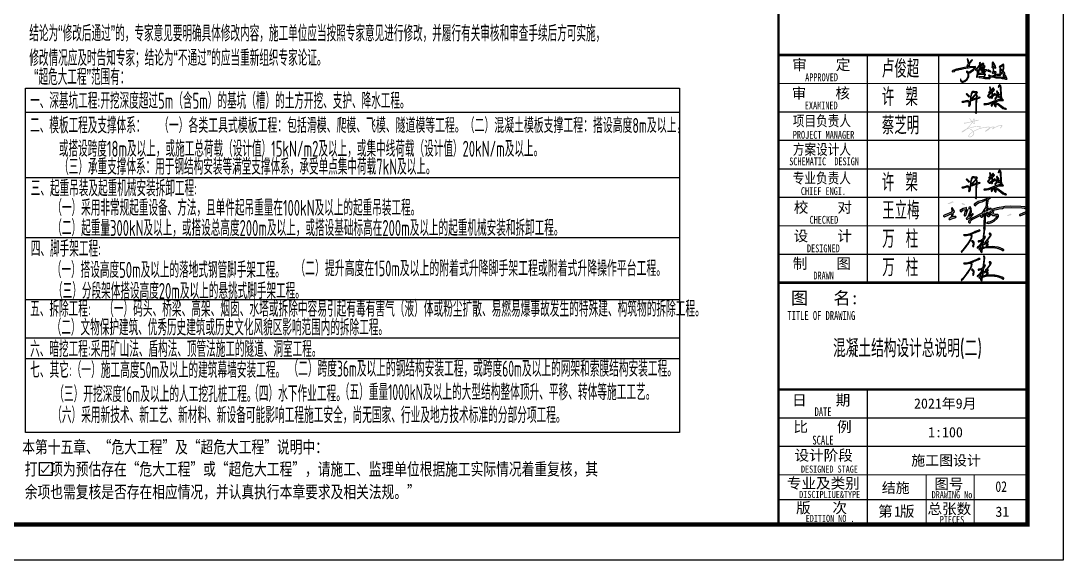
# Model space of a CAD drawing. Extents: x 826826 to 1642106, y -156213 to 399140.
# Drawn here: x 1019712 to 1048999, y 295942 to 311105 of the extents above; entities that cross this region are included whole.
import ezdxf
from ezdxf.enums import TextEntityAlignment as Align

# ---------------------------------------------------------------- set-up
doc = ezdxf.new("R2010")
doc.units = 0
doc.header["$LTSCALE"] = 1000
doc.layers.get('0').update_dxf_attribs({"linetype": 'CONTINUOUS'})
for name, color, linetype in [('0-R-防护门', 4, 'CONTINUOUS'), ('AXIS', 3, 'CONTINUOUS'), ('C-SHET-TTLB', 11, 'CONTINUOUS'), ('S-DETLCW-DIM', 151, 'CONTINUOUS'), ('SM', 7, 'CONTINUOUS'), ('STEEL', 7, 'CONTINUOUS'), ('图签文字', 4, 'CONTINUOUS'), ('水平筋标注', 7, 'CONTINUOUS')]:
    doc.layers.add(name, color=color, linetype=linetype)
doc.layers.add('图框', color=9, linetype='CONTINUOUS', lineweight=18)
doc.layers.add('图签', color=147, linetype='CONTINUOUS', lineweight=18)
doc.styles.add('st', font='', dxfattribs={"width": 0.85})
doc.styles.add('TSSD_REIN', font='tssdeng.shx', dxfattribs={"width": 0.7, "height": 300, "bigfont": 'tssdchn.shx'})
doc.styles.add('宋体', font='', dxfattribs={"height": 50})
doc.styles.add('建筑图签-1', font='simhei.ttf', dxfattribs={"width": 0.7})
doc.styles.add('建筑图签-2', font='TXT.shx', dxfattribs={"width": 0.5, "bigfont": 'HZTXT.shx'})
doc.styles.get('st').set_extended_font_data('SimSun')
doc.styles.get('宋体').set_extended_font_data('SimSun')

# ---------------------------------------------------------------- blocks, each defined once
blk = doc.blocks.new('ljc')
at = {"linetype": 'Continuous'}
h = blk.add_hatch(color=0, dxfattribs=at)
h.paths.add_polyline_path([(2022.8, 1567.7), (2018.8, 1563.7), (2019.8, 1561.7), (2023.8, 1561.7), (2021.8, 1551.7), (1954.8, 1537.7), (1932.8, 1529.7), (1929.8, 1526.7), (1928.8, 1524.7), (1930.8, 1522.7), (1943.8, 1523.7), (1945.8, 1525.7), (1941.8, 1527.7), (1959.8, 1534.7), (1966.8, 1534.7), (1974.8, 1537.7), (1984.8, 1538.7), (1997.8, 1542.7), (2009.8, 1543.7), (2017.8, 1546.7), (2024.8, 1545.7), (2034.8, 1548.7), (2060.8, 1549.7), (2051.8, 1536.7), (2041.8, 1527.7), (2027.8, 1520.7), (2022.8, 1520.7), (2017.8, 1525.7), (2014.8, 1526.7), (2012.8, 1524.7), (2012.8, 1520.7), (2018.8, 1515.7), (2021.8, 1507.7), (2021.8, 1493.7), (2011.8, 1476.7), (1999.8, 1468.7), (1987.8, 1466.7), (1981.8, 1472.7), (1979.8, 1479.7), (1977.8, 1481.7), (1977.8, 1474.7), (1980.8, 1467.7), (1987.8, 1462.7), (1993.8, 1462.7), (2004.8, 1466.7), (2017.8, 1477.7), (2026.8, 1492.7), (2027.8, 1503.7), (2024.8, 1516.7), (2032.8, 1517.7), (2053.8, 1532.7), (2066.8, 1548.7), (2066.8, 1551.7), (2063.8, 1554.7), (2028.8, 1552.7), (2035.8, 1574.7), (2048.8, 1590.7), (2046.8, 1592.7), (2042.8, 1591.7), (2027.8, 1572.7), (2024.8, 1588.7), (2020.8, 1596.7), (2017.8, 1598.7), (2016.8, 1596.7), (2019.8, 1589.7)])
h.paths.add_polyline_path([(2080.8, 1521.7), (2080.8, 1527.7), (2074.8, 1540.7), (2092.8, 1561.7), (2096.8, 1571.7), (2093.8, 1576.7), (2086.8, 1575.7), (2088.8, 1571.7), (2091.8, 1571.7), (2090.8, 1566.7), (2079.8, 1550.7), (2065.8, 1536.7), (2064.8, 1534.7), (2066.8, 1532.7), (2072.8, 1534.7), (2076.8, 1522.7), (2076.8, 1512.7), (2071.8, 1495.7), (2071.8, 1491.7), (2073.8, 1489.7), (2077.8, 1493.7), (2082.8, 1509.7), (2098.8, 1509.7), (2118.8, 1506.7), (2118.8, 1499.7), (2115.8, 1495.7), (2107.8, 1492.7), (2086.8, 1495.7), (2083.8, 1491.7), (2086.8, 1488.7), (2102.8, 1487.7), (2121.8, 1482.7), (2139.8, 1483.7), (2147.8, 1481.7), (2151.8, 1485.7), (2151.8, 1490.7), (2147.8, 1487.7), (2124.8, 1487.7), (2113.8, 1489.7), (2123.8, 1498.7), (2125.8, 1508.7), (2120.8, 1511.7), (2118.8, 1510.7), (2107.8, 1513.7), (2123.8, 1522.7), (2131.8, 1531.7), (2129.8, 1534.7), (2120.8, 1535.7), (2114.8, 1532.7), (2108.8, 1532.7), (2122.8, 1554.7), (2120.8, 1558.7), (2113.8, 1556.7), (2115.8, 1563.7), (2114.8, 1568.7), (2110.8, 1572.7), (2104.8, 1571.7), (2092.8, 1553.7)])
h.paths.add_polyline_path([(2088.8, 1534.7), (2096.8, 1534.7), (2111.8, 1550.7), (2115.8, 1551.7), (2110.8, 1542.7), (2098.8, 1527.7), (2100.8, 1525.7), (2113.8, 1527.7), (2120.8, 1530.7), (2123.8, 1529.7), (2117.8, 1523.7), (2100.8, 1514.7), (2083.8, 1513.7), (2083.8, 1517.7)], flags=16)
h.paths.add_polyline_path([(2092.8, 1536.7), (2094.8, 1539.7), (2102.8, 1545.7), (2095.8, 1536.7)], flags=16)
h.paths.add_polyline_path([(2092.8, 1543.7), (2093.8, 1548.7), (2105.8, 1567.7), (2108.8, 1568.7), (2110.8, 1566.7), (2107.8, 1553.7), (2103.8, 1549.7)], flags=16)
h.paths.add_polyline_path([(2140.8, 1533.7), (2137.8, 1532.7), (2136.8, 1530.7), (2141.8, 1526.7), (2154.8, 1521.7), (2157.8, 1522.7), (2152.8, 1527.7)])
h.paths.add_polyline_path([(2174.8, 1521.7), (2172.8, 1523.7), (2171.8, 1545.7), (2182.8, 1544.7), (2184.8, 1546.7), (2182.8, 1556.7), (2177.8, 1565.7), (2176.8, 1560.7), (2179.8, 1555.7), (2180.8, 1549.7), (2174.8, 1549.7), (2169.8, 1553.7), (2168.8, 1573.7), (2170.8, 1573.7), (2174.8, 1568.7), (2175.8, 1570.7), (2169.8, 1578.7), (2166.8, 1578.7), (2164.8, 1576.7), (2163.8, 1561.7), (2165.8, 1552.7), (2162.8, 1552.7), (2161.8, 1550.7), (2166.8, 1546.7), (2168.8, 1536.7), (2168.8, 1523.7), (2165.8, 1520.7), (2164.8, 1516.7), (2167.8, 1512.7), (2169.8, 1512.7), (2172.8, 1516.7), (2179.8, 1516.7), (2177.8, 1501.7), (2174.8, 1499.7), (2166.8, 1498.7), (2174.8, 1495.7), (2179.8, 1496.7), (2182.8, 1499.7), (2183.8, 1510.7), (2186.8, 1520.7), (2184.8, 1522.7)])
h.paths.add_polyline_path([(2232.8, 1541.7), (2232.8, 1563.7), (2230.8, 1566.7), (2214.8, 1557.7), (2209.8, 1556.7), (2205.8, 1551.7), (2210.8, 1547.7), (2210.8, 1550.7), (2228.8, 1559.7), (2227.8, 1541.7), (2226.8, 1536.7), (2223.8, 1532.7), (2219.8, 1533.7), (2212.8, 1541.7), (2210.8, 1542.7), (2208.8, 1540.7), (2208.8, 1507.7), (2188.8, 1507.7), (2186.8, 1505.7), (2190.8, 1502.7), (2212.8, 1502.7), (2216.8, 1510.7), (2221.8, 1515.7), (2231.8, 1517.7), (2233.8, 1512.7), (2233.8, 1504.7), (2226.8, 1504.7), (2231.8, 1501.7), (2231.8, 1499.7), (2227.8, 1496.7), (2228.8, 1492.7), (2238.8, 1494.7), (2242.8, 1488.7), (2242.8, 1485.7), (2211.8, 1491.7), (2188.8, 1491.7), (2178.8, 1493.7), (2175.8, 1495.7), (2166.8, 1495.7), (2163.8, 1497.7), (2153.8, 1498.7), (2146.8, 1502.7), (2143.8, 1502.7), (2142.8, 1500.7), (2143.8, 1497.7), (2152.8, 1493.7), (2173.8, 1490.7), (2185.8, 1486.7), (2210.8, 1486.7), (2221.8, 1483.7), (2229.8, 1483.7), (2242.8, 1479.7), (2248.8, 1479.7), (2250.8, 1481.7), (2243.8, 1495.7), (2245.8, 1498.7), (2237.8, 1502.7), (2238.8, 1512.7), (2236.8, 1519.7), (2232.8, 1522.7), (2223.8, 1521.7), (2213.8, 1515.7), (2211.8, 1521.7), (2212.8, 1535.7), (2219.8, 1529.7), (2227.8, 1529.7), (2229.8, 1531.7)])
at = {"color": 0, "linetype": 'Continuous'}
for points in [[(1929.8, 1526.7), (1928.8, 1524.7), (1930.8, 1522.7), (1943.8, 1523.7), (1945.8, 1525.7), (1941.8, 1527.7), (1959.8, 1534.7), (1966.8, 1534.7), (1974.8, 1537.7), (1984.8, 1538.7), (1997.8, 1542.7), (2009.8, 1543.7), (2017.8, 1546.7), (2024.8, 1545.7), (2034.8, 1548.7), (2060.8, 1549.7), (2051.8, 1536.7), (2041.8, 1527.7), (2027.8, 1520.7), (2022.8, 1520.7), (2017.8, 1525.7), (2014.8, 1526.7), (2012.8, 1524.7), (2012.8, 1520.7), (2018.8, 1515.7), (2021.8, 1507.7), (2021.8, 1493.7), (2011.8, 1476.7), (1999.8, 1468.7), (1987.8, 1466.7), (1981.8, 1472.7), (1979.8, 1479.7), (1977.8, 1481.7), (1977.8, 1474.7), (1980.8, 1467.7), (1987.8, 1462.7), (1993.8, 1462.7), (2004.8, 1466.7), (2017.8, 1477.7), (2026.8, 1492.7), (2027.8, 1503.7), (2024.8, 1516.7), (2032.8, 1517.7), (2053.8, 1532.7), (2066.8, 1548.7), (2066.8, 1551.7), (2063.8, 1554.7), (2028.8, 1552.7), (2035.8, 1574.7), (2048.8, 1590.7), (2046.8, 1592.7), (2042.8, 1591.7), (2027.8, 1572.7), (2024.8, 1588.7), (2020.8, 1596.7), (2017.8, 1598.7), (2016.8, 1596.7), (2019.8, 1589.7), (2022.8, 1567.7), (2018.8, 1563.7), (2019.8, 1561.7), (2023.8, 1561.7), (2021.8, 1551.7), (1954.8, 1537.7), (1932.8, 1529.7), (1929.8, 1526.7)], [(2015.8, 1560.7), (2014.8, 1559.7), (2016.8, 1559.7), (2015.8, 1560.7)], [(2016.8, 1561.7), (2015.8, 1560.7), (2018.8, 1560.7), (2016.8, 1561.7)], [(2065.8, 1536.7), (2064.8, 1534.7), (2066.8, 1532.7), (2072.8, 1534.7), (2076.8, 1522.7), (2076.8, 1512.7), (2071.8, 1495.7), (2071.8, 1491.7), (2073.8, 1489.7), (2077.8, 1493.7), (2082.8, 1509.7), (2098.8, 1509.7), (2118.8, 1506.7), (2118.8, 1499.7), (2115.8, 1495.7), (2107.8, 1492.7), (2086.8, 1495.7), (2083.8, 1491.7), (2086.8, 1488.7), (2102.8, 1487.7), (2121.8, 1482.7), (2139.8, 1483.7), (2147.8, 1481.7), (2151.8, 1485.7), (2151.8, 1490.7), (2147.8, 1487.7), (2124.8, 1487.7), (2113.8, 1489.7), (2123.8, 1498.7), (2125.8, 1508.7), (2120.8, 1511.7), (2118.8, 1510.7), (2107.8, 1513.7), (2123.8, 1522.7), (2131.8, 1531.7), (2129.8, 1534.7), (2120.8, 1535.7), (2114.8, 1532.7), (2108.8, 1532.7), (2122.8, 1554.7), (2120.8, 1558.7), (2113.8, 1556.7), (2115.8, 1563.7), (2114.8, 1568.7), (2110.8, 1572.7), (2104.8, 1571.7), (2092.8, 1553.7), (2080.8, 1521.7), (2080.8, 1527.7), (2074.8, 1540.7), (2092.8, 1561.7), (2096.8, 1571.7), (2093.8, 1576.7), (2086.8, 1575.7), (2088.8, 1571.7), (2091.8, 1571.7), (2090.8, 1566.7), (2079.8, 1550.7), (2065.8, 1536.7)], [(2083.8, 1513.7), (2083.8, 1517.7), (2088.8, 1534.7), (2096.8, 1534.7), (2111.8, 1550.7), (2115.8, 1551.7), (2110.8, 1542.7), (2098.8, 1527.7), (2100.8, 1525.7), (2113.8, 1527.7), (2120.8, 1530.7), (2123.8, 1529.7), (2117.8, 1523.7), (2100.8, 1514.7), (2083.8, 1513.7)], [(2092.8, 1543.7), (2093.8, 1548.7), (2105.8, 1567.7), (2108.8, 1568.7), (2110.8, 1566.7), (2107.8, 1553.7), (2103.8, 1549.7), (2092.8, 1543.7)], [(2092.8, 1536.7), (2094.8, 1539.7), (2102.8, 1545.7), (2095.8, 1536.7), (2092.8, 1536.7)], [(2137.8, 1532.7), (2136.8, 1530.7), (2141.8, 1526.7), (2154.8, 1521.7), (2157.8, 1522.7), (2152.8, 1527.7), (2140.8, 1533.7), (2137.8, 1532.7)], [(2143.8, 1502.7), (2142.8, 1500.7), (2143.8, 1497.7), (2152.8, 1493.7), (2173.8, 1490.7), (2185.8, 1486.7), (2210.8, 1486.7), (2221.8, 1483.7), (2229.8, 1483.7), (2242.8, 1479.7), (2248.8, 1479.7), (2250.8, 1481.7), (2243.8, 1495.7), (2245.8, 1498.7), (2237.8, 1502.7), (2238.8, 1512.7), (2236.8, 1519.7), (2232.8, 1522.7), (2223.8, 1521.7), (2213.8, 1515.7), (2211.8, 1521.7), (2212.8, 1535.7), (2219.8, 1529.7), (2227.8, 1529.7), (2229.8, 1531.7), (2232.8, 1541.7), (2232.8, 1563.7), (2230.8, 1566.7), (2214.8, 1557.7), (2209.8, 1556.7), (2205.8, 1551.7), (2210.8, 1547.7), (2210.8, 1550.7), (2228.8, 1559.7), (2227.8, 1541.7), (2226.8, 1536.7), (2223.8, 1532.7), (2219.8, 1533.7), (2212.8, 1541.7), (2210.8, 1542.7), (2208.8, 1540.7), (2208.8, 1507.7), (2188.8, 1507.7), (2186.8, 1505.7), (2190.8, 1502.7), (2212.8, 1502.7), (2216.8, 1510.7), (2221.8, 1515.7), (2231.8, 1517.7), (2233.8, 1512.7), (2233.8, 1504.7), (2226.8, 1504.7), (2231.8, 1501.7), (2231.8, 1499.7), (2227.8, 1496.7), (2228.8, 1492.7), (2238.8, 1494.7), (2242.8, 1488.7), (2242.8, 1485.7), (2211.8, 1491.7), (2188.8, 1491.7), (2178.8, 1493.7), (2175.8, 1495.7), (2166.8, 1495.7), (2163.8, 1497.7), (2153.8, 1498.7), (2146.8, 1502.7), (2143.8, 1502.7)], [(2162.8, 1552.7), (2161.8, 1550.7), (2166.8, 1546.7), (2168.8, 1536.7), (2168.8, 1523.7), (2165.8, 1520.7), (2164.8, 1516.7), (2167.8, 1512.7), (2169.8, 1512.7), (2172.8, 1516.7), (2179.8, 1516.7), (2177.8, 1501.7), (2174.8, 1499.7), (2166.8, 1498.7), (2174.8, 1495.7), (2179.8, 1496.7), (2182.8, 1499.7), (2183.8, 1510.7), (2186.8, 1520.7), (2184.8, 1522.7), (2174.8, 1521.7), (2172.8, 1523.7), (2171.8, 1545.7), (2182.8, 1544.7), (2184.8, 1546.7), (2182.8, 1556.7), (2177.8, 1565.7), (2176.8, 1560.7), (2179.8, 1555.7), (2180.8, 1549.7), (2174.8, 1549.7), (2169.8, 1553.7), (2168.8, 1573.7), (2170.8, 1573.7), (2174.8, 1568.7), (2175.8, 1570.7), (2169.8, 1578.7), (2166.8, 1578.7), (2164.8, 1576.7), (2163.8, 1561.7), (2165.8, 1552.7), (2162.8, 1552.7)], [(2176.8, 1568.7), (2175.8, 1569.7), (2174.8, 1566.7), (2176.8, 1564.7), (2176.8, 1568.7)]]:
    blk.add_lwpolyline(points, dxfattribs=at)
blk = doc.blocks.new('A$C6AF37BC7')
h = blk.add_hatch(color=256)
h.paths.add_polyline_path([(660, -48), (672, -48), (678, -96)], flags=16)
h.paths.add_polyline_path([(708, 144), (702, 150), (660, 126), (672, 66), (666, 36), (456, -42), (366, -60), (294, -60), (276, -72), (288, -96), (456, -72), (612, -12), (564, -102), (552, -114), (546, -96), (534, -102), (534, -138), (558, -144), (654, -18), (654, 6), (672, 12), (678, -30), (648, -30), (642, -54), (654, -84), (654, -138), (684, -168), (708, -156), (714, -60), (804, -108), (948, -228), (1038, -258), (1062, -258), (1074, -246), (1056, -228), (1032, -228), (954, -192), (786, -60), (708, -30), (714, 24), (756, 30), (816, 54), (954, 48), (972, 66), (948, 84), (810, 84), (702, 48), (690, 120), (726, 132), (720, 144)])
h.paths.add_polyline_path([(852, 216), (864, 216), (870, 174), (840, 198)], flags=16)
h.paths.add_polyline_path([(-312, 282), (-318, 288), (-336, 288), (-348, 276), (-246, 180), (-222, 192), (-222, 210)], flags=17)
h.paths.add_polyline_path([(546, 330), (552, 330), (564, 300), (558, 216), (486, 174), (462, 180), (438, 222)], flags=16)
h.paths.add_polyline_path([(-102, 342), (-48, 336), (-18, 324), (18, 324), (-36, 246), (-174, 96), (-156, 246), (-132, 306)], flags=16)
h.paths.add_polyline_path([(-66, 366), (-72, 372), (-108, 372), (-138, 342), (-168, 288), (-192, 192), (-204, 18), (-228, -78), (-228, 6), (-258, 42), (-306, 48), (-438, 12), (-456, 12), (-468, 24), (-498, 0), (-486, -12), (-420, -12), (-318, 18), (-270, 18), (-252, -6), (-252, -102), (-264, -138), (-240, -156), (-216, -132), (-192, -72), (-174, 60), (-108, 66), (12, 108), (0, 0), (0, -366), (-18, -342), (-24, -372), (-6, -396), (24, -396), (24, -78), (42, 120), (108, 132), (132, 144), (144, 162), (132, 174), (66, 162), (48, 210), (48, 240), (18, 240), (12, 138), (-144, 90), (-114, 138), (-24, 228), (54, 330), (36, 354), (-18, 354)])
h.paths.add_polyline_path([(756, 378), (750, 384), (732, 384), (714, 366), (732, 360), (738, 324), (714, 180), (714, 156), (726, 144), (750, 162), (762, 366)])
h.paths.add_polyline_path([(498, 516), (492, 522), (474, 516), (492, 474), (486, 378), (444, 336), (468, 324), (552, 366), (426, 246), (408, 210), (414, 192), (462, 150), (504, 150), (552, 180), (552, 138), (570, 132), (582, 150), (588, 198), (666, 258), (648, 246), (690, 240), (702, 258), (666, 294), (588, 240), (588, 324), (564, 348), (630, 402), (654, 426), (654, 438), (636, 444), (534, 390), (576, 432), (618, 456), (630, 480), (606, 486), (570, 462), (516, 408), (516, 492)])
h.paths.add_polyline_path([(846, 594), (840, 600), (828, 600), (798, 570), (780, 522), (792, 516), (840, 570), (852, 516), (864, 264), (840, 246), (792, 246), (786, 258), (804, 294), (804, 324), (786, 330), (756, 264), (756, 240), (810, 204), (786, 174), (792, 162), (822, 186), (888, 102), (900, 96), (918, 114), (894, 216), (882, 510), (870, 570)])
at = {"linetype": 'Continuous'}
for points in [[(-66, 366), (-72, 372), (-108, 372), (-138, 342), (-168, 288), (-192, 192), (-204, 18), (-228, -78), (-228, 6), (-258, 42), (-306, 48), (-438, 12), (-456, 12), (-468, 24), (-498, 0), (-486, -12), (-420, -12), (-318, 18), (-270, 18), (-252, -6), (-252, -102), (-264, -138), (-240, -156), (-216, -132), (-192, -72), (-174, 60), (-108, 66), (12, 108), (0, 0), (0, -366), (-18, -342), (-24, -372), (-6, -396), (24, -396), (24, -78), (42, 120), (108, 132), (132, 144), (144, 162), (132, 174), (66, 162), (48, 210), (48, 240), (18, 240), (12, 138), (-144, 90), (-114, 138), (-24, 228), (54, 330), (36, 354), (-18, 354), (-66, 366)], [(498, 516), (492, 522), (474, 516), (492, 474), (486, 378), (444, 336), (468, 324), (552, 366), (426, 246), (408, 210), (414, 192), (462, 150), (504, 150), (552, 180), (552, 138), (570, 132), (582, 150), (588, 198), (666, 258), (648, 246), (690, 240), (702, 258), (666, 294), (588, 240), (588, 324), (564, 348), (630, 402), (654, 426), (654, 438), (636, 444), (534, 390), (576, 432), (618, 456), (630, 480), (606, 486), (570, 462), (516, 408), (516, 492), (498, 516)], [(756, 378), (750, 384), (732, 384), (714, 366), (732, 360), (738, 324), (714, 180), (714, 156), (726, 144), (750, 162), (762, 366), (756, 378)], [(846, 594), (840, 600), (828, 600), (798, 570), (780, 522), (792, 516), (840, 570), (852, 516), (864, 264), (840, 246), (792, 246), (786, 258), (804, 294), (804, 324), (786, 330), (756, 264), (756, 240), (810, 204), (786, 174), (792, 162), (822, 186), (888, 102), (900, 96), (918, 114), (894, 216), (882, 510), (870, 570), (846, 594)], [(-312, 282), (-318, 288), (-336, 288), (-348, 276), (-246, 180), (-222, 192), (-222, 210), (-312, 282)], [(-102, 342), (-48, 336), (-18, 324), (18, 324), (-36, 246), (-174, 96), (-156, 246), (-132, 306), (-102, 342)], [(708, 144), (702, 150), (660, 126), (672, 66), (666, 36), (456, -42), (366, -60), (294, -60), (276, -72), (288, -96), (456, -72), (612, -12), (564, -102), (552, -114), (546, -96), (534, -102), (534, -138), (558, -144), (654, -18), (654, 6), (672, 12), (678, -30), (648, -30), (642, -54), (654, -84), (654, -138), (684, -168), (708, -156), (714, -60), (804, -108), (948, -228), (1038, -258), (1062, -258), (1074, -246), (1056, -228), (1032, -228), (954, -192), (786, -60), (708, -30), (714, 24), (756, 30), (816, 54), (954, 48), (972, 66), (948, 84), (810, 84), (702, 48), (690, 120), (726, 132), (720, 144), (708, 144)], [(546, 330), (552, 330), (564, 300), (558, 216), (486, 174), (462, 180), (438, 222), (546, 330)], [(852, 216), (864, 216), (870, 174), (840, 198), (852, 216)], [(660, -48), (672, -48), (678, -96), (660, -48)]]:
    blk.add_lwpolyline(points, dxfattribs=at)
blk = doc.blocks.new('20210804.19142487')
at = {"linetype": 'Continuous'}
h = blk.add_hatch(color=0, dxfattribs=at)
h.dxf.hatch_style = 1
h.paths.add_polyline_path([(5500, 11347), (5500, 11351), (5505, 11356), (5503, 11359), (5510, 11364), (5523, 11383), (5531, 11355)], flags=16)
h.paths.add_polyline_path([(5486, 11316), (5486, 11321), (5494, 11329), (5502, 11329), (5523, 11335), (5534, 11335), (5535, 11305), (5532, 11294), (5529, 11291), (5519, 11289), (5497, 11303)], flags=16)
h.paths.add_polyline_path([(5380, 10915), (5385, 10939), (5391, 10945), (5391, 10951), (5398, 10955), (5401, 10967), (5406, 10969), (5415, 10980), (5422, 10983), (5436, 11003), (5444, 11004), (5457, 11017), (5467, 11022), (5473, 11030), (5486, 11033), (5491, 11038), (5494, 11038), (5495, 11031), (5500, 11027), (5502, 11012), (5505, 11006), (5503, 10982), (5479, 10947), (5476, 10947), (5457, 10927), (5454, 10927), (5431, 10911), (5425, 10911), (5419, 10907), (5388, 10907)], flags=16)
h.paths.add_polyline_path([(5364, 10923), (5363, 10921), (5367, 10905), (5379, 10894), (5395, 10889), (5420, 10887), (5423, 10891), (5447, 10897), (5459, 10903), (5463, 10910), (5471, 10913), (5479, 10923), (5483, 10921), (5484, 10926), (5502, 10942), (5502, 10945), (5508, 10951), (5519, 10971), (5524, 10995), (5529, 11003), (5523, 11011), (5519, 11028), (5516, 11031), (5515, 11039), (5510, 11044), (5510, 11049), (5515, 11049), (5524, 11057), (5537, 11062), (5542, 11068), (5548, 11068), (5555, 11073), (5572, 11078), (5575, 11083), (5580, 11083), (5595, 11091), (5601, 11091), (5603, 11094), (5611, 11095), (5620, 11102), (5627, 11102), (5633, 11107), (5662, 11115), (5665, 11118), (5681, 11121), (5689, 11126), (5695, 11126), (5716, 11134), (5724, 11134), (5740, 11142), (5748, 11140), (5758, 11145), (5777, 11148), (5780, 11151), (5785, 11150), (5790, 11153), (5812, 11155), (5819, 11158), (5927, 11167), (5945, 11166), (5953, 11163), (5956, 11158), (5953, 11151), (5947, 11150), (5940, 11143), (5931, 11140), (5881, 11107), (5875, 11099), (5865, 11094), (5859, 11086), (5855, 11086), (5852, 11079), (5846, 11079), (5843, 11076), (5846, 11073), (5833, 11062), (5835, 11052), (5844, 11044), (5851, 11049), (5857, 11049), (5865, 11055), (5871, 11057), (5894, 11075), (5902, 11078), (5905, 11083), (5911, 11083), (5923, 11092), (5929, 11094), (5967, 11129), (5975, 11143), (5982, 11150), (5987, 11148), (5991, 11153), (6006, 11156), (6007, 11159), (6014, 11159), (6020, 11164), (6043, 11171), (6068, 11171), (6065, 11161), (6059, 11153), (6046, 11147), (6036, 11132), (6039, 11119), (6046, 11116), (6054, 11116), (6059, 11123), (6063, 11123), (6097, 11147), (6108, 11150), (6123, 11164), (6135, 11167), (6140, 11174), (6143, 11172), (6185, 11191), (6191, 11191), (6212, 11201), (6244, 11209), (6247, 11212), (6265, 11212), (6281, 11217), (6292, 11214), (6292, 11206), (6284, 11196), (6284, 11191), (6278, 11185), (6275, 11177), (6265, 11171), (6254, 11153), (6257, 11143), (6263, 11137), (6270, 11139), (6287, 11159), (6292, 11171), (6303, 11183), (6303, 11187), (6310, 11193), (6318, 11207), (6318, 11220), (6308, 11231), (6294, 11235), (6255, 11233), (6243, 11227), (6235, 11228), (6204, 11215), (6187, 11212), (6180, 11206), (6158, 11199), (6137, 11187), (6129, 11185), (6118, 11175), (6113, 11175), (6108, 11171), (6089, 11163), (6094, 11172), (6087, 11188), (6078, 11188), (6073, 11191), (6057, 11191), (6020, 11183), (6009, 11177), (5977, 11166), (5972, 11175), (5959, 11182), (5953, 11180), (5950, 11185), (5931, 11187), (5905, 11185), (5900, 11182), (5884, 11183), (5873, 11182), (5868, 11179), (5839, 11179), (5830, 11175), (5827, 11177), (5820, 11172), (5804, 11174), (5788, 11171), (5783, 11167), (5743, 11161), (5740, 11156), (5719, 11153), (5694, 11143), (5662, 11135), (5657, 11131), (5654, 11132), (5635, 11123), (5625, 11121), (5595, 11107), (5590, 11107), (5579, 11099), (5574, 11099), (5567, 11094), (5561, 11094), (5543, 11083), (5535, 11081), (5527, 11073), (5523, 11073), (5519, 11068), (5515, 11068), (5499, 11059), (5487, 11076), (5468, 11095), (5449, 11110), (5441, 11113), (5431, 11123), (5406, 11123), (5403, 11119), (5414, 11107), (5431, 11097), (5436, 11097), (5471, 11068), (5483, 11054), (5483, 11049), (5470, 11043), (5459, 11033), (5452, 11031), (5446, 11023), (5438, 11020), (5430, 11011), (5422, 11007), (5383, 10967), (5371, 10943), (5371, 10937), (5366, 10932)])
h.paths.add_polyline_path([(5171, 11044), (5169, 11043), (5169, 11035), (5177, 11028), (5195, 11030), (5217, 11041), (5220, 11046), (5231, 11047), (5239, 11055), (5246, 11057), (5252, 11065), (5262, 11068), (5265, 11075), (5270, 11075), (5302, 11102), (5305, 11102), (5310, 11108), (5319, 11110), (5334, 11119), (5343, 11121), (5359, 11129), (5369, 11129), (5374, 11134), (5385, 11135), (5390, 11140), (5406, 11142), (5417, 11148), (5420, 11147), (5423, 11150), (5443, 11153), (5479, 11166), (5489, 11166), (5555, 11180), (5559, 11179), (5583, 11183), (5615, 11182), (5620, 11185), (5662, 11185), (5687, 11180), (5684, 11174), (5676, 11167), (5675, 11159), (5679, 11153), (5687, 11153), (5702, 11167), (5708, 11185), (5703, 11195), (5687, 11201), (5670, 11203), (5660, 11199), (5654, 11203), (5615, 11203), (5599, 11199), (5591, 11201), (5583, 11198), (5575, 11199), (5569, 11196), (5563, 11198), (5535, 11195), (5526, 11190), (5519, 11191), (5507, 11187), (5486, 11185), (5483, 11182), (5481, 11183), (5436, 11169), (5422, 11167), (5415, 11163), (5401, 11161), (5399, 11158), (5347, 11140), (5359, 11156), (5406, 11203), (5431, 11239), (5441, 11249), (5443, 11257), (5449, 11260), (5475, 11300), (5487, 11287), (5508, 11275), (5516, 11267), (5531, 11265), (5540, 11273), (5547, 11283), (5545, 11286), (5548, 11292), (5551, 11318), (5551, 11334), (5548, 11337), (5550, 11340), (5559, 11343), (5564, 11342), (5569, 11345), (5585, 11345), (5590, 11348), (5598, 11347), (5606, 11351), (5638, 11355), (5649, 11363), (5649, 11374), (5643, 11380), (5631, 11380), (5604, 11371), (5593, 11372), (5577, 11364), (5545, 11358), (5535, 11387), (5532, 11414), (5523, 11419), (5511, 11417), (5508, 11414), (5502, 11393), (5495, 11383), (5494, 11375), (5478, 11342), (5473, 11343), (5470, 11340), (5462, 11343), (5409, 11412), (5399, 11420), (5393, 11420), (5388, 11417), (5390, 11403), (5417, 11374), (5444, 11334), (5435, 11332), (5431, 11329), (5409, 11326), (5406, 11323), (5398, 11323), (5363, 11313), (5358, 11315), (5356, 11311), (5323, 11308), (5310, 11303), (5295, 11303), (5286, 11299), (5276, 11299), (5271, 11302), (5268, 11299), (5238, 11299), (5235, 11295), (5235, 11281), (5241, 11273), (5268, 11275), (5275, 11271), (5279, 11278), (5299, 11284), (5303, 11283), (5321, 11289), (5337, 11289), (5342, 11292), (5348, 11292), (5351, 11295), (5356, 11294), (5382, 11302), (5388, 11300), (5401, 11303), (5404, 11308), (5419, 11308), (5427, 11313), (5433, 11311), (5438, 11316), (5459, 11318), (5462, 11316), (5462, 11311), (5454, 11302), (5452, 11295), (5446, 11291), (5441, 11278), (5427, 11260), (5417, 11243), (5411, 11238), (5388, 11207), (5327, 11145), (5303, 11124), (5262, 11105), (5251, 11097), (5239, 11094), (5233, 11087), (5215, 11079), (5203, 11068), (5196, 11068), (5182, 11052)])
h = blk.add_hatch(color=0, dxfattribs=at)
h.paths.add_polyline_path([(5979, 9195), (5973, 9201), (5944, 9189), (5909, 9189), (5881, 9160), (5858, 9160), (5748, 9114), (5633, 9080), (5529, 9005), (5529, 8982), (5558, 8964), (5593, 9005), (5668, 9051), (5748, 9074), (5858, 9126), (5881, 9126), (5863, 9062), (5858, 8970), (5840, 8913), (5742, 8757), (5483, 8625), (5408, 8573), (5362, 8527), (5362, 8504), (5380, 8486), (5414, 8481), (5420, 8509), (5408, 8521), (5472, 8573), (5708, 8699), (5702, 8659), (5725, 8642), (5742, 8642), (5794, 8688), (5794, 8705), (5783, 8711), (5754, 8688), (5771, 8722), (5817, 8751), (5823, 8740), (5812, 8711), (5806, 8584), (5794, 8550), (5794, 8308), (5806, 8296), (5823, 8296), (5835, 8308), (5846, 8636), (5863, 8757), (5886, 8780), (5892, 8774), (5875, 8728), (5886, 8682), (5909, 8659), (5950, 8665), (6007, 8728), (6048, 8688), (6100, 8688), (6128, 8676), (6151, 8682), (6169, 8676), (6146, 8630), (6065, 8555), (5973, 8509), (5915, 8498), (5875, 8475), (5927, 8469), (6019, 8492), (6088, 8527), (6174, 8602), (6209, 8659), (6209, 8699), (6180, 8717), (6128, 8717), (6059, 8734), (6059, 8757), (6082, 8809), (6065, 8832), (6042, 8820), (6025, 8780), (5932, 8699), (5927, 8751), (5938, 8786), (5944, 8763), (5956, 8757), (5996, 8820), (6042, 8826), (6053, 8838), (6203, 8866), (6226, 8878), (6324, 8890), (6347, 8901), (6572, 8918), (6866, 8907), (6929, 8895), (6987, 8872), (7010, 8849), (7010, 8826), (6975, 8792), (6808, 8717), (6796, 8705), (6802, 8694), (6837, 8694), (6946, 8734), (7015, 8774), (7050, 8815), (7056, 8838), (7044, 8866), (7015, 8895), (6946, 8930), (6837, 8947), (6543, 8953), (6388, 8941), (6353, 8930), (6174, 8907), (6013, 8861), (6013, 8872), (5990, 8895), (5967, 8884), (5956, 8849), (5950, 8890), (5921, 8895), (5909, 8878), (5904, 8832), (5881, 8815), (5892, 8924), (5909, 8941), (5898, 8982), (5932, 9149), (5984, 9183)])
h.paths.add_polyline_path([(5829, 8820), (5835, 8826), (5829, 8797), (5812, 8786)], flags=16)
h.paths.add_polyline_path([(5863, 8469), (5869, 8475), (5846, 8475), (5858, 8463)], flags=17)
h.paths.add_polyline_path([(6555, 8734), (6543, 8740), (6462, 8699), (6445, 8676), (6474, 8671), (6526, 8694), (6560, 8694), (6578, 8717)], flags=17)
h.paths.add_polyline_path([(4930, 8820), (4930, 8826), (4936, 8815)], flags=16)
h.paths.add_polyline_path([(4919, 8895), (4913, 8901), (4896, 8901), (4884, 8884), (4896, 8809), (4890, 8786), (4827, 8751), (4683, 8699), (4665, 8682), (4665, 8671), (4688, 8653), (4896, 8746), (4896, 8705), (4873, 8636), (4815, 8607), (4827, 8578), (4850, 8573), (4948, 8619), (4982, 8625), (5017, 8648), (5011, 8665), (4971, 8665), (4907, 8648), (4936, 8722), (4942, 8774), (4971, 8797), (4965, 8826), (4942, 8849)])
h.paths.add_polyline_path([(5310, 8907), (5305, 8913), (5287, 8901), (5218, 8890), (5126, 8826), (5138, 8803), (5166, 8797), (5207, 8838), (5230, 8849), (5264, 8855), (5276, 8826), (5241, 8711), (5241, 8688), (5253, 8676), (5270, 8676), (5287, 8694), (5339, 8826), (5351, 8838), (5345, 8855), (5310, 8797)])
h.paths.add_polyline_path([(5420, 8924), (5414, 8930), (5380, 8924), (5362, 8890), (5374, 8884), (5391, 8901), (5408, 8861), (5403, 8780), (5345, 8653), (5299, 8607), (5310, 8584), (5339, 8584), (5420, 8636), (5495, 8717), (5495, 8734), (5483, 8740), (5391, 8665), (5449, 8797), (5443, 8884)])
h.paths.add_polyline_path([(5201, 9039), (5195, 9045), (5172, 9028), (5172, 9016), (5201, 8993), (5236, 8987), (5259, 8970), (5264, 9010)])
h.paths.add_polyline_path([(4936, 9080), (4930, 9085), (4907, 9085), (4821, 9045), (4792, 9045), (4780, 9028), (4815, 9010), (4919, 9051), (4930, 9045), (4948, 9057)])
h = blk.add_hatch(color=256, dxfattribs=at)
h.paths.add_polyline_path([(5442, 8155), (5439, 8158), (5430, 8158), (5418, 8143), (5442, 8119), (5442, 8083), (5418, 8020), (5358, 7921), (5310, 7858), (5304, 7843), (5202, 7720), (5163, 7681), (5172, 7663), (5181, 7663), (5196, 7687), (5214, 7702), (5331, 7849), (5334, 7861), (5358, 7888), (5433, 8005), (5463, 8074), (5469, 8116), (5460, 8140)])
h.paths.add_polyline_path([(5685, 8281), (5682, 8284), (5655, 8281), (5613, 8257), (5553, 8236), (5529, 8221), (5457, 8194), (5451, 8188), (5430, 8185), (5415, 8176), (5373, 8167), (5346, 8155), (5289, 8146), (5238, 8146), (5223, 8140), (5247, 8128), (5310, 8128), (5400, 8149), (5430, 8164), (5448, 8167), (5508, 8191), (5526, 8203), (5565, 8215), (5622, 8242), (5634, 8242), (5688, 8260), (5694, 8269)])
h.paths.add_polyline_path([(5475, 7978), (5472, 7981), (5463, 7981), (5454, 7966), (5499, 7915), (5502, 7903), (5481, 7828), (5487, 7816), (5502, 7813), (5514, 7828), (5514, 7855), (5523, 7876), (5526, 7918), (5511, 7945)])
h.paths.add_polyline_path([(5808, 8350), (5805, 8353), (5799, 8353), (5787, 8341), (5796, 8296), (5796, 8251), (5772, 8020), (5712, 7990), (5670, 7978), (5646, 7978), (5637, 7969), (5640, 7954), (5658, 7951), (5709, 7969), (5721, 7969), (5766, 7993), (5769, 7957), (5763, 7906), (5733, 7891), (5721, 7879), (5748, 7927), (5748, 7936), (5742, 7942), (5724, 7933), (5709, 7900), (5667, 7840), (5652, 7831), (5619, 7798), (5610, 7795), (5607, 7780), (5619, 7768), (5685, 7831), (5742, 7873), (5757, 7882), (5760, 7855), (5748, 7801), (5748, 7780), (5718, 7768), (5712, 7771), (5712, 7819), (5718, 7828), (5706, 7834), (5700, 7828), (5694, 7780), (5697, 7765), (5664, 7753), (5655, 7744), (5661, 7729), (5697, 7738), (5706, 7681), (5712, 7669), (5730, 7654), (5748, 7663), (5745, 7669), (5754, 7726), (5766, 7759), (5823, 7777), (5895, 7789), (6042, 7792), (6078, 7789), (6093, 7783), (6114, 7786), (6123, 7780), (6147, 7780), (6192, 7765), (6210, 7765), (6315, 7717), (6336, 7699), (6351, 7702), (6360, 7714), (6354, 7729), (6312, 7753), (6252, 7777), (6195, 7795), (6105, 7810), (6030, 7816), (5919, 7813), (5895, 7807), (5841, 7804), (5766, 7786), (5775, 7816), (5781, 7885), (5790, 7888), (5826, 7876), (5847, 7897), (5841, 7903), (5823, 7903), (5796, 7918), (5784, 7918), (5787, 7981), (5793, 8008), (5826, 8047), (5838, 8071), (5844, 8098), (5832, 8104), (5808, 8053), (5793, 8041), (5820, 8302), (5820, 8323)])
h.paths.add_polyline_path([(5982, 8188), (5979, 8191), (5955, 8191), (5946, 8185), (5943, 8170), (5949, 8161), (5961, 8155), (5973, 8164), (5979, 8155), (5976, 8140), (5955, 8098), (5898, 8020), (5886, 8011), (5862, 7975), (5838, 7951), (5838, 7939), (5850, 7930), (5874, 7930), (5886, 7936), (5874, 7912), (5871, 7879), (5886, 7861), (5883, 7852), (5853, 7825), (5859, 7813), (5898, 7834), (5916, 7861), (5916, 7882), (5898, 7894), (5898, 7906), (5928, 7963), (5913, 7975), (5868, 7957), (5994, 8122), (6003, 8146), (6003, 8167), (5988, 8188)], flags=17)
h = blk.add_hatch(color=256, dxfattribs=at)
h.paths.add_polyline_path([(5442, 7355), (5439, 7358), (5430, 7358), (5418, 7343), (5442, 7319), (5442, 7283), (5418, 7220), (5358, 7121), (5310, 7058), (5304, 7043), (5202, 6920), (5163, 6881), (5172, 6863), (5181, 6863), (5196, 6887), (5214, 6902), (5331, 7049), (5334, 7061), (5358, 7088), (5433, 7205), (5463, 7274), (5469, 7316), (5460, 7340)])
h.paths.add_polyline_path([(5685, 7481), (5682, 7484), (5655, 7481), (5613, 7457), (5553, 7436), (5529, 7421), (5457, 7394), (5451, 7388), (5430, 7385), (5415, 7376), (5373, 7367), (5346, 7355), (5289, 7346), (5238, 7346), (5223, 7340), (5247, 7328), (5310, 7328), (5400, 7349), (5430, 7364), (5448, 7367), (5508, 7391), (5526, 7403), (5565, 7415), (5622, 7442), (5634, 7442), (5688, 7460), (5694, 7469)])
h.paths.add_polyline_path([(5475, 7178), (5472, 7181), (5463, 7181), (5454, 7166), (5499, 7115), (5502, 7103), (5481, 7028), (5487, 7016), (5502, 7013), (5514, 7028), (5514, 7055), (5523, 7076), (5526, 7118), (5511, 7145)])
h.paths.add_polyline_path([(5808, 7550), (5805, 7553), (5799, 7553), (5787, 7541), (5796, 7496), (5796, 7451), (5772, 7220), (5712, 7190), (5670, 7178), (5646, 7178), (5637, 7169), (5640, 7154), (5658, 7151), (5709, 7169), (5721, 7169), (5766, 7193), (5769, 7157), (5763, 7106), (5733, 7091), (5721, 7079), (5748, 7127), (5748, 7136), (5742, 7142), (5724, 7133), (5709, 7100), (5667, 7040), (5652, 7031), (5619, 6998), (5610, 6995), (5607, 6980), (5619, 6968), (5685, 7031), (5742, 7073), (5757, 7082), (5760, 7055), (5748, 7001), (5748, 6980), (5718, 6968), (5712, 6971), (5712, 7019), (5718, 7028), (5706, 7034), (5700, 7028), (5694, 6980), (5697, 6965), (5664, 6953), (5655, 6944), (5661, 6929), (5697, 6938), (5706, 6881), (5712, 6869), (5730, 6854), (5748, 6863), (5745, 6869), (5754, 6926), (5766, 6959), (5823, 6977), (5895, 6989), (6042, 6992), (6078, 6989), (6093, 6983), (6114, 6986), (6123, 6980), (6147, 6980), (6192, 6965), (6210, 6965), (6315, 6917), (6336, 6899), (6351, 6902), (6360, 6914), (6354, 6929), (6312, 6953), (6252, 6977), (6195, 6995), (6105, 7010), (6030, 7016), (5919, 7013), (5895, 7007), (5841, 7004), (5766, 6986), (5775, 7016), (5781, 7085), (5790, 7088), (5826, 7076), (5847, 7097), (5841, 7103), (5823, 7103), (5796, 7118), (5784, 7118), (5787, 7181), (5793, 7208), (5826, 7247), (5838, 7271), (5844, 7298), (5832, 7304), (5808, 7253), (5793, 7241), (5820, 7502), (5820, 7523)])
h.paths.add_polyline_path([(5982, 7388), (5979, 7391), (5955, 7391), (5946, 7385), (5943, 7370), (5949, 7361), (5961, 7355), (5973, 7364), (5979, 7355), (5976, 7340), (5955, 7298), (5898, 7220), (5886, 7211), (5862, 7175), (5838, 7151), (5838, 7139), (5850, 7130), (5874, 7130), (5886, 7136), (5874, 7112), (5871, 7079), (5886, 7061), (5883, 7052), (5853, 7025), (5859, 7013), (5898, 7034), (5916, 7061), (5916, 7082), (5898, 7094), (5898, 7106), (5928, 7163), (5913, 7175), (5868, 7157), (5994, 7322), (6003, 7346), (6003, 7367), (5988, 7388)], flags=17)
at = {"color": 0, "linetype": 'Continuous'}
for points in [[(5979, 9195), (5973, 9201), (5944, 9189), (5909, 9189), (5881, 9160), (5858, 9160), (5748, 9114), (5633, 9080), (5529, 9005), (5529, 8982), (5558, 8964), (5593, 9005), (5668, 9051), (5748, 9074), (5858, 9126), (5881, 9126), (5863, 9062), (5858, 8970), (5840, 8913), (5742, 8757), (5483, 8625), (5408, 8573), (5362, 8527), (5362, 8504), (5380, 8486), (5414, 8481), (5420, 8509), (5408, 8521), (5472, 8573), (5708, 8699), (5702, 8659), (5725, 8642), (5742, 8642), (5794, 8688), (5794, 8705), (5783, 8711), (5754, 8688), (5771, 8722), (5817, 8751), (5823, 8740), (5812, 8711), (5806, 8584), (5794, 8550), (5794, 8308), (5806, 8296), (5823, 8296), (5835, 8308), (5846, 8636), (5863, 8757), (5886, 8780), (5892, 8774), (5875, 8728), (5886, 8682), (5909, 8659), (5950, 8665), (6007, 8728), (6048, 8688), (6100, 8688), (6128, 8676), (6151, 8682), (6169, 8676), (6146, 8630), (6065, 8555), (5973, 8509), (5915, 8498), (5875, 8475), (5927, 8469), (6019, 8492), (6088, 8527), (6174, 8602), (6209, 8659), (6209, 8699), (6180, 8717), (6128, 8717), (6059, 8734), (6059, 8757), (6082, 8809), (6065, 8832), (6042, 8820), (6025, 8780), (5932, 8699), (5927, 8751), (5938, 8786), (5944, 8763), (5956, 8757), (5996, 8820), (6042, 8826), (6053, 8838), (6203, 8866), (6226, 8878), (6324, 8890), (6347, 8901), (6572, 8918), (6866, 8907), (6929, 8895), (6987, 8872), (7010, 8849), (7010, 8826), (6975, 8792), (6808, 8717), (6796, 8705), (6802, 8694), (6837, 8694), (6946, 8734), (7015, 8774), (7050, 8815), (7056, 8838), (7044, 8866), (7015, 8895), (6946, 8930), (6837, 8947), (6543, 8953), (6388, 8941), (6353, 8930), (6174, 8907), (6013, 8861), (6013, 8872), (5990, 8895), (5967, 8884), (5956, 8849), (5950, 8890), (5921, 8895), (5909, 8878), (5904, 8832), (5881, 8815), (5892, 8924), (5909, 8941), (5898, 8982), (5932, 9149), (5984, 9183), (5979, 9195)], [(4919, 8895), (4913, 8901), (4896, 8901), (4884, 8884), (4896, 8809), (4890, 8786), (4827, 8751), (4683, 8699), (4665, 8682), (4665, 8671), (4688, 8653), (4896, 8746), (4896, 8705), (4873, 8636), (4815, 8607), (4827, 8578), (4850, 8573), (4948, 8619), (4982, 8625), (5017, 8648), (5011, 8665), (4971, 8665), (4907, 8648), (4936, 8722), (4942, 8774), (4971, 8797), (4965, 8826), (4942, 8849), (4919, 8895)], [(4930, 8820), (4930, 8826), (4936, 8815), (4930, 8820)], [(5310, 8907), (5305, 8913), (5287, 8901), (5218, 8890), (5126, 8826), (5138, 8803), (5166, 8797), (5207, 8838), (5230, 8849), (5264, 8855), (5276, 8826), (5241, 8711), (5241, 8688), (5253, 8676), (5270, 8676), (5287, 8694), (5339, 8826), (5351, 8838), (5345, 8855), (5310, 8797), (5310, 8907)], [(5420, 8924), (5414, 8930), (5380, 8924), (5362, 8890), (5374, 8884), (5391, 8901), (5408, 8861), (5403, 8780), (5345, 8653), (5299, 8607), (5310, 8584), (5339, 8584), (5420, 8636), (5495, 8717), (5495, 8734), (5483, 8740), (5391, 8665), (5449, 8797), (5443, 8884), (5420, 8924)], [(5829, 8820), (5835, 8826), (5829, 8797), (5812, 8786), (5829, 8820)]]:
    blk.add_lwpolyline(points, dxfattribs=at)
at = {"linetype": 'Continuous'}
for points in [[(5685, 8281), (5682, 8284), (5655, 8281), (5613, 8257), (5553, 8236), (5529, 8221), (5457, 8194), (5451, 8188), (5430, 8185), (5415, 8176), (5373, 8167), (5346, 8155), (5289, 8146), (5238, 8146), (5223, 8140), (5247, 8128), (5310, 8128), (5400, 8149), (5430, 8164), (5448, 8167), (5508, 8191), (5526, 8203), (5565, 8215), (5622, 8242), (5634, 8242), (5688, 8260), (5694, 8269), (5685, 8281)], [(5808, 8350), (5805, 8353), (5799, 8353), (5787, 8341), (5796, 8296), (5796, 8251), (5772, 8020), (5712, 7990), (5670, 7978), (5646, 7978), (5637, 7969), (5640, 7954), (5658, 7951), (5709, 7969), (5721, 7969), (5766, 7993), (5769, 7957), (5763, 7906), (5733, 7891), (5721, 7879), (5748, 7927), (5748, 7936), (5742, 7942), (5724, 7933), (5709, 7900), (5667, 7840), (5652, 7831), (5619, 7798), (5610, 7795), (5607, 7780), (5619, 7768), (5685, 7831), (5742, 7873), (5757, 7882), (5760, 7855), (5748, 7801), (5748, 7780), (5718, 7768), (5712, 7771), (5712, 7819), (5718, 7828), (5706, 7834), (5700, 7828), (5694, 7780), (5697, 7765), (5664, 7753), (5655, 7744), (5661, 7729), (5697, 7738), (5706, 7681), (5712, 7669), (5730, 7654), (5748, 7663), (5745, 7669), (5754, 7726), (5766, 7759), (5823, 7777), (5895, 7789), (6042, 7792), (6078, 7789), (6093, 7783), (6114, 7786), (6123, 7780), (6147, 7780), (6192, 7765), (6210, 7765), (6315, 7717), (6336, 7699), (6351, 7702), (6360, 7714), (6354, 7729), (6312, 7753), (6252, 7777), (6195, 7795), (6105, 7810), (6030, 7816), (5919, 7813), (5895, 7807), (5841, 7804), (5766, 7786), (5775, 7816), (5781, 7885), (5790, 7888), (5826, 7876), (5847, 7897), (5841, 7903), (5823, 7903), (5796, 7918), (5784, 7918), (5787, 7981), (5793, 8008), (5826, 8047), (5838, 8071), (5844, 8098), (5832, 8104), (5808, 8053), (5793, 8041), (5820, 8302), (5820, 8323), (5808, 8350)], [(5442, 8155), (5439, 8158), (5430, 8158), (5418, 8143), (5442, 8119), (5442, 8083), (5418, 8020), (5358, 7921), (5310, 7858), (5304, 7843), (5202, 7720), (5163, 7681), (5172, 7663), (5181, 7663), (5196, 7687), (5214, 7702), (5331, 7849), (5334, 7861), (5358, 7888), (5433, 8005), (5463, 8074), (5469, 8116), (5460, 8140), (5442, 8155)], [(5475, 7978), (5472, 7981), (5463, 7981), (5454, 7966), (5499, 7915), (5502, 7903), (5481, 7828), (5487, 7816), (5502, 7813), (5514, 7828), (5514, 7855), (5523, 7876), (5526, 7918), (5511, 7945), (5475, 7978)], [(5982, 8188), (5979, 8191), (5955, 8191), (5946, 8185), (5943, 8170), (5949, 8161), (5961, 8155), (5973, 8164), (5979, 8155), (5976, 8140), (5955, 8098), (5898, 8020), (5886, 8011), (5862, 7975), (5838, 7951), (5838, 7939), (5850, 7930), (5874, 7930), (5886, 7936), (5874, 7912), (5871, 7879), (5886, 7861), (5883, 7852), (5853, 7825), (5859, 7813), (5898, 7834), (5916, 7861), (5916, 7882), (5898, 7894), (5898, 7906), (5928, 7963), (5913, 7975), (5868, 7957), (5994, 8122), (6003, 8146), (6003, 8167), (5988, 8188), (5982, 8188)], [(5730, 7750), (5739, 7750), (5727, 7702), (5721, 7714), (5718, 7741), (5730, 7750)], [(5442, 7355), (5439, 7358), (5430, 7358), (5418, 7343), (5442, 7319), (5442, 7283), (5418, 7220), (5358, 7121), (5310, 7058), (5304, 7043), (5202, 6920), (5163, 6881), (5172, 6863), (5181, 6863), (5196, 6887), (5214, 6902), (5331, 7049), (5334, 7061), (5358, 7088), (5433, 7205), (5463, 7274), (5469, 7316), (5460, 7340), (5442, 7355)], [(5685, 7481), (5682, 7484), (5655, 7481), (5613, 7457), (5553, 7436), (5529, 7421), (5457, 7394), (5451, 7388), (5430, 7385), (5415, 7376), (5373, 7367), (5346, 7355), (5289, 7346), (5238, 7346), (5223, 7340), (5247, 7328), (5310, 7328), (5400, 7349), (5430, 7364), (5448, 7367), (5508, 7391), (5526, 7403), (5565, 7415), (5622, 7442), (5634, 7442), (5688, 7460), (5694, 7469), (5685, 7481)], [(5808, 7550), (5805, 7553), (5799, 7553), (5787, 7541), (5796, 7496), (5796, 7451), (5772, 7220), (5712, 7190), (5670, 7178), (5646, 7178), (5637, 7169), (5640, 7154), (5658, 7151), (5709, 7169), (5721, 7169), (5766, 7193), (5769, 7157), (5763, 7106), (5733, 7091), (5721, 7079), (5748, 7127), (5748, 7136), (5742, 7142), (5724, 7133), (5709, 7100), (5667, 7040), (5652, 7031), (5619, 6998), (5610, 6995), (5607, 6980), (5619, 6968), (5685, 7031), (5742, 7073), (5757, 7082), (5760, 7055), (5748, 7001), (5748, 6980), (5718, 6968), (5712, 6971), (5712, 7019), (5718, 7028), (5706, 7034), (5700, 7028), (5694, 6980), (5697, 6965), (5664, 6953), (5655, 6944), (5661, 6929), (5697, 6938), (5706, 6881), (5712, 6869), (5730, 6854), (5748, 6863), (5745, 6869), (5754, 6926), (5766, 6959), (5823, 6977), (5895, 6989), (6042, 6992), (6078, 6989), (6093, 6983), (6114, 6986), (6123, 6980), (6147, 6980), (6192, 6965), (6210, 6965), (6315, 6917), (6336, 6899), (6351, 6902), (6360, 6914), (6354, 6929), (6312, 6953), (6252, 6977), (6195, 6995), (6105, 7010), (6030, 7016), (5919, 7013), (5895, 7007), (5841, 7004), (5766, 6986), (5775, 7016), (5781, 7085), (5790, 7088), (5826, 7076), (5847, 7097), (5841, 7103), (5823, 7103), (5796, 7118), (5784, 7118), (5787, 7181), (5793, 7208), (5826, 7247), (5838, 7271), (5844, 7298), (5832, 7304), (5808, 7253), (5793, 7241), (5820, 7502), (5820, 7523), (5808, 7550)], [(5982, 7388), (5979, 7391), (5955, 7391), (5946, 7385), (5943, 7370), (5949, 7361), (5961, 7355), (5973, 7364), (5979, 7355), (5976, 7340), (5955, 7298), (5898, 7220), (5886, 7211), (5862, 7175), (5838, 7151), (5838, 7139), (5850, 7130), (5874, 7130), (5886, 7136), (5874, 7112), (5871, 7079), (5886, 7061), (5883, 7052), (5853, 7025), (5859, 7013), (5898, 7034), (5916, 7061), (5916, 7082), (5898, 7094), (5898, 7106), (5928, 7163), (5913, 7175), (5868, 7157), (5994, 7322), (6003, 7346), (6003, 7367), (5988, 7388), (5982, 7388)], [(5475, 7178), (5472, 7181), (5463, 7181), (5454, 7166), (5499, 7115), (5502, 7103), (5481, 7028), (5487, 7016), (5502, 7013), (5514, 7028), (5514, 7055), (5523, 7076), (5526, 7118), (5511, 7145), (5475, 7178)], [(5730, 6950), (5739, 6950), (5727, 6902), (5721, 6914), (5718, 6941), (5730, 6950)]]:
    blk.add_lwpolyline(points, dxfattribs=at)
at = {"layer": '图框'}
for points, const_width in [([(25, 0), (25, 57400)], 70), ([(7025, 13200), (25, 13200)], 70), ([(25, 13200), (7025, 13200)], 70), ([(2525, 6800), (2525, 13200)], 35), ([(4525, 6800), (4525, 13200)], 35), ([(4525, 6800), (4525, 13200)], 35), ([(25, 12400), (7025, 12400)], 35), ([(25, 11600), (7025, 11600)], 35), ([(25, 10800), (7025, 10800)], 35), ([(25, 10000), (7025, 10000)], 35), ([(25, 9200), (7025, 9200)], 35), ([(25, 8400), (7025, 8400)], 35), ([(25, 7600), (7025, 7600)], 35), ([(25, 6800), (7025, 6800)], 70), ([(25, 3800), (7025, 3800)], 70), ([(2525, 1400), (2525, 3800)], 35), ([(25, 3000), (7025, 3000)], 35), ([(25, 2200), (7025, 2200)], 35), ([(25, 1400), (7025, 1400)], 35), ([(25, 1400), (6525, 1400)], 35), ([(2525, 0), (2525, 1400)], 35), ([(4175, 0), (4175, 1400)], 35), ([(4175, 0), (4175, 1400)], 35), ([(4175, 0), (4175, 1400)], 35), ([(5525, 0), (5525, 1400)], 35), ([(25, 700), (4175, 700)], 35), ([(4175, 700), (7025, 700)], 35)]:
    blk.add_lwpolyline(points, dxfattribs=dict(at, const_width=const_width))
at = {"color": 0, "linetype": 'Continuous', "xscale": 4.799999999813735, "yscale": 4.799999999813735, "zscale": 4.799999999813735}
blk.add_blockref('ljc', (-4356, 5420, -78846106), dxfattribs=at)
at = {"xscale": 0.7999999998137355, "yscale": 0.8000000000465661, "zscale": 0.8}
for p in [(5574, 11881), (5574, 9481)]:
    blk.add_blockref('A$C6AF37BC7', p, dxfattribs=at)
at = {"layer": '图签', "color": 154, "style": '宋体'}
for s, p in [('2021年9月', (3835, 3262)), ('施工图设计', (3757, 1662)), ('结施', (2929, 893)), ('31', (6122, 219))]:
    blk.add_text(s, height=286.7, dxfattribs=at).set_placement(p)
at = {"layer": '图签', "color": 1, "style": '宋体'}
for s, height, p in [('1:100', 286.7, (4232, 2454)), ('1', 287, (3273, 225))]:
    blk.add_text(s, height=height, dxfattribs=at).set_placement(p)
at = {"layer": '图签文字', "color": 7, "style": '建筑图签-1'}
for s, height, p in [('审    定', 300, (413, 12779)), ('审    核', 300, (400, 11977)), ('校    对', 300, (458, 8768)), ('设    计', 300, (453, 7967)), ('制    图', 300, (430, 7192)), ('图   名:', 350, (380, 6195)), ('日    期', 300, (409, 3349)), ('比    例', 300, (447, 2602)), ('设计阶段', 300, (477, 1800)), ('专业及类别', 300, (263, 1013)), ('图号', 300, (4406, 994)), ('版   次 ', 300, (521, 323)), ('总张数', 300, (4213, 294)), ('第 版', 300, (2826, 223))]:
    blk.add_text(s, height=height, dxfattribs=at).set_placement(p)
at = {"layer": '图签文字', "color": 0, "style": '建筑图签-2', "width": 0.7}
for s, p in [('卢俊超', (2931, 12562)), ('许 槊', (2931, 11771)), ('蔡芝明', (2931, 10971)), ('许 槊', (2931, 9371)), ('王立梅', (2941, 8580)), ('万 柱', (2941, 7780)), ('万 柱', (2941, 6980))]:
    blk.add_text(s, height=500, dxfattribs=at).set_placement(p)
at = {"layer": '图签文字', "style": '建筑图签-1', "width": 0.7}
for s, height, p in [('APPROVED ', 220, (776, 12465)), ('EXAMINED  ', 220, (767, 11674, -1799)), ('PROJECT MANAGER', 220, (429, 10848, -1799)), ('SCHEMATIC  DESIGN', 220, (328, 10101, -1799)), ('TITLE OF DRAWING', 250, (279, 5753)), ('DATE', 250, (1042, 3049)), ('SCALE', 250, (980, 2250)), ('DESIGNED STAGE', 200, (658, 1460)), ('DISCIPLIUE&TYPE', 200, (608, 747)), ('DRAWING No.', 200, (4330, 740)), ('EDITION NO .', 200, (792, 74)), ('PIECES', 200, (4559, 40))]:
    blk.add_text(s, height=height, dxfattribs=at).set_placement(p)
at = {"layer": '图签文字', "color": 7, "style": '建筑图签-1', "width": 0.8}
for s, p in [('项目负责人', (428, 11201)), ('方案设计人', (428, 10398)), ('专业负责人', (426, 9592))]:
    blk.add_text(s, height=300, dxfattribs=at).set_placement(p)
at = {"layer": '图签文字', "style": '建筑图签-1', "width": 0.7}
for s, p in [('CHIEF ENGI.', (1290, 9375)), ('CHECKED  ', (1418, 8569)), ('DESIGNED ', (1345, 7765)), (' DRAWN   ', (1410, 7001))]:
    blk.add_text(s, height=220, dxfattribs=at).set_placement(p, align=Align.MIDDLE)

msp = doc.modelspace()

# ---------------------------------------------------------------- linework, layer by layer
at = {"color": 6, "const_width": 30}
msp.add_lwpolyline([(1020509.25, 298616.41), (1020341.7, 298411.78), (1020284.18, 298482.03)], dxfattribs=at)
at = {"layer": '0-R-防护门'}
for p, q in [((1019851.61, 308534.62), (1038212.96, 308534.62)), ((1019851.61, 306705.14), (1038212.96, 306705.14)), ((1019851.61, 305012.08), (1038212.96, 305012.08)), ((1019851.61, 303267.4), (1038212.96, 303267.4)), ((1019851.61, 302194.33), (1038212.96, 302194.33)), ((1019851.61, 301613.82), (1038212.96, 301613.82))]:
    msp.add_line(p, q, dxfattribs=at)
msp.add_lwpolyline([(1019843.54, 309210.24), (1038221.88, 309210.24), (1038221.88, 299533.29), (1019843.54, 299533.29)], close=True, dxfattribs=at)
at = {"layer": 'C-SHET-TTLB'}
msp.add_lwpolyline([(1048998.73, 355342.46), (1048998.73, 295942.46), (943898.73, 295942.46), (943898.73, 355342.46)], close=True, dxfattribs=at)
at = {"layer": 'C-SHET-TTLB', "const_width": 120}
msp.add_lwpolyline([(945738.73, 354342.46), (1047998.73, 354342.13), (1047998.73, 296942.13), (945738.73, 296942.46)], close=True, dxfattribs=at)
at = {"layer": 'C-SHET-TTLB'}
msp.add_lwpolyline([(1047998.73, 354342.13, 120, 120, 0), (1047998.73, 296942.13, 90, 90, 0)], format="xyseb", dxfattribs=at)
at = {"layer": 'SM', "color": 6}
msp.add_lwpolyline([(1020595.94, 298684.67), (1020595.94, 298324.69), (1020234.96, 298324.69), (1020234.96, 298684.67), (1020595.94, 298684.67)], dxfattribs=at)

# ---------------------------------------------------------------- block references
at = {"layer": '水平筋标注'}
msp.add_blockref('20210804.19142487', (1040973.58, 296942.46), dxfattribs=at)

# ---------------------------------------------------------------- texts
at = {"layer": 'AXIS', "style": 'st', "width": 0.75}
for s, p in [('本第十五章、“危大工程”及“超危大工程”说明中：', (1019751.52, 298949.64)), ('打  项为预估存在“危大工程”或“超危大工程”，请施工、监理单位根据施工实际情况着重复核，其', (1019823.69, 298328.47)), ('余项也需复核是否存在相应情况，并认真执行本章要求及相关法规。”', (1019823.54, 297687.35))]:
    msp.add_text(s, height=350, dxfattribs=at).set_placement(p)
at = {"layer": 'S-DETLCW-DIM', "color": 1, "style": 'TSSD_REIN', "width": 0.75}
msp.add_text('混凝土结构设计总说明(二)', height=500, dxfattribs=at).set_placement((1044626.52, 302147.5), align=Align.TOP_CENTER)
at = {"layer": 'STEEL', "color": 7, "style": 'TSSD_REIN'}
for s, height, width, p in [('结论为“修改后通过”的，专家意见要明确具体修改内容，施工单位应当按照专家意见进行修改，并履行有关审核和审查手续后方可实施，', 450, 0.6, (1019951.16, 310526.6)), ('修改情况应及时告知专家；结论为“不通过”的应当重新组织专家论证。', 450, 0.6, (1019951.16, 309835.55)), ('一、深基坑工程:开挖深度超过5m（含5m）的基坑（槽）的土方开挖、支护、降水工程。 ', 450, 0.6, (1019973.19, 308631.24)), ('二、模板工程及支撑体系：', 450, 0.6, (1019973.19, 307939.94)), ('（一）各类工具式模板工程：包括滑模、爬模、飞模、隧道模等工程。（二）混凝土模板支撑工程：搭设高度8m及以上，', 420, 0.6, (1023590.86, 307953.67)), ('或搭设跨度18m及以上，或施工总荷载（设计值）15kN/m2及以上，或集中线荷载（设计值）20kN/m及以上。', 450, 0.6, (1020780.45, 307282.87)), ('（三）承重支撑体系：用于钢结构安装等满堂支撑体系，承受单点集中荷载7kN及以上。', 450, 0.6, (1020787.95, 306778.66)), ('三、起重吊装及起重机械安装拆卸工程:', 450, 0.6, (1019991.19, 306170.68)), ('（一）采用非常规起重设备、方法，且单件起吊重量在100kN及以上的起重吊装工程。', 450, 0.6, (1020596.99, 305622.66)), ('（二）起重量300kN及以上，或搭设总高度200m及以上，或搭设基础标高在200m及以上的起重机械安装和拆卸工程。', 450, 0.6, (1020596.99, 305055.62)), ('四、脚手架工程:', 450, 0.6, (1019992.75, 304472.97)), ('（一）搭设高度50m及以上的落地式钢管脚手架工程。', 450, 0.6, (1020583.27, 303878.67)), ('（二）提升高度在150m及以上的附着式升降脚手架工程或附着式升降操作平台工程。', 440, 0.6, (1027423.74, 303923.25)), ('（三）分段架体搭设高度20m及以上的悬挑式脚手架工程。', 450, 0.6, (1020618.28, 303286.7)), ('五、拆除工程:', 450, 0.6, (1019975.63, 302783.23)), ('（一）码头、桥梁、高架、烟囱、水塔或拆除中容易引起有毒有害气（液）体或粉尘扩散、易燃易爆事故发生的特殊建、构筑物的拆除工程。', 450, 0.55, (1022050.92, 302784.25)), ('（二）文物保护建筑、优秀历史建筑或历史文化风貌区影响范围内的拆除工程。', 450, 0.6, (1020578.87, 302259)), ('六、暗挖工程:采用矿山法、盾构法、顶管法施工的隧道、洞室工程。', 450, 0.6, (1019974.41, 301650.99)), ('七、其它:（一）施工高度50m及以上的建筑幕墙安装工程。', 450, 0.55, (1019974.9, 301063.61)), ('（二）跨度36m及以上的钢结构安装工程，或跨度60m及以上的网架和索膜结构安装工程。', 450, 0.55, (1027233.06, 301100.2)), ('（三）开挖深度16m及以上的人工挖孔桩工程。', 450, 0.55, (1020651.05, 300383.99)), ('（四）水下作业工程。', 450, 0.55, (1026124.63, 300398.7)), ('（五）重量1000kN及以上的大型结构整体顶升、平移、转体等施工工艺。', 450, 0.55, (1028672.42, 300440.46)), ('（六）采用新技术、新工艺、新材料、新设备可能影响工程施工安全，尚无国家、行业及地方技术标准的分部分项工程。', 450, 0.55, (1020591.33, 299794.31))]:
    msp.add_text(s, height=height, dxfattribs=dict(at, width=width)).set_placement(p)
at = {"layer": 'STEEL', "color": 2, "style": 'TSSD_REIN', "width": 0.6}
msp.add_text('“超危大工程”范围有：', height=450, dxfattribs=at).set_placement((1020082.7, 309300.28))
at = {"layer": '图签文字', "color": 1, "style": '建筑图签-1', "width": 0.8}
msp.add_text('02', height=300, dxfattribs=at).set_placement((1047095.29, 297861.84))

doc.saveas('drawing.dxf')
